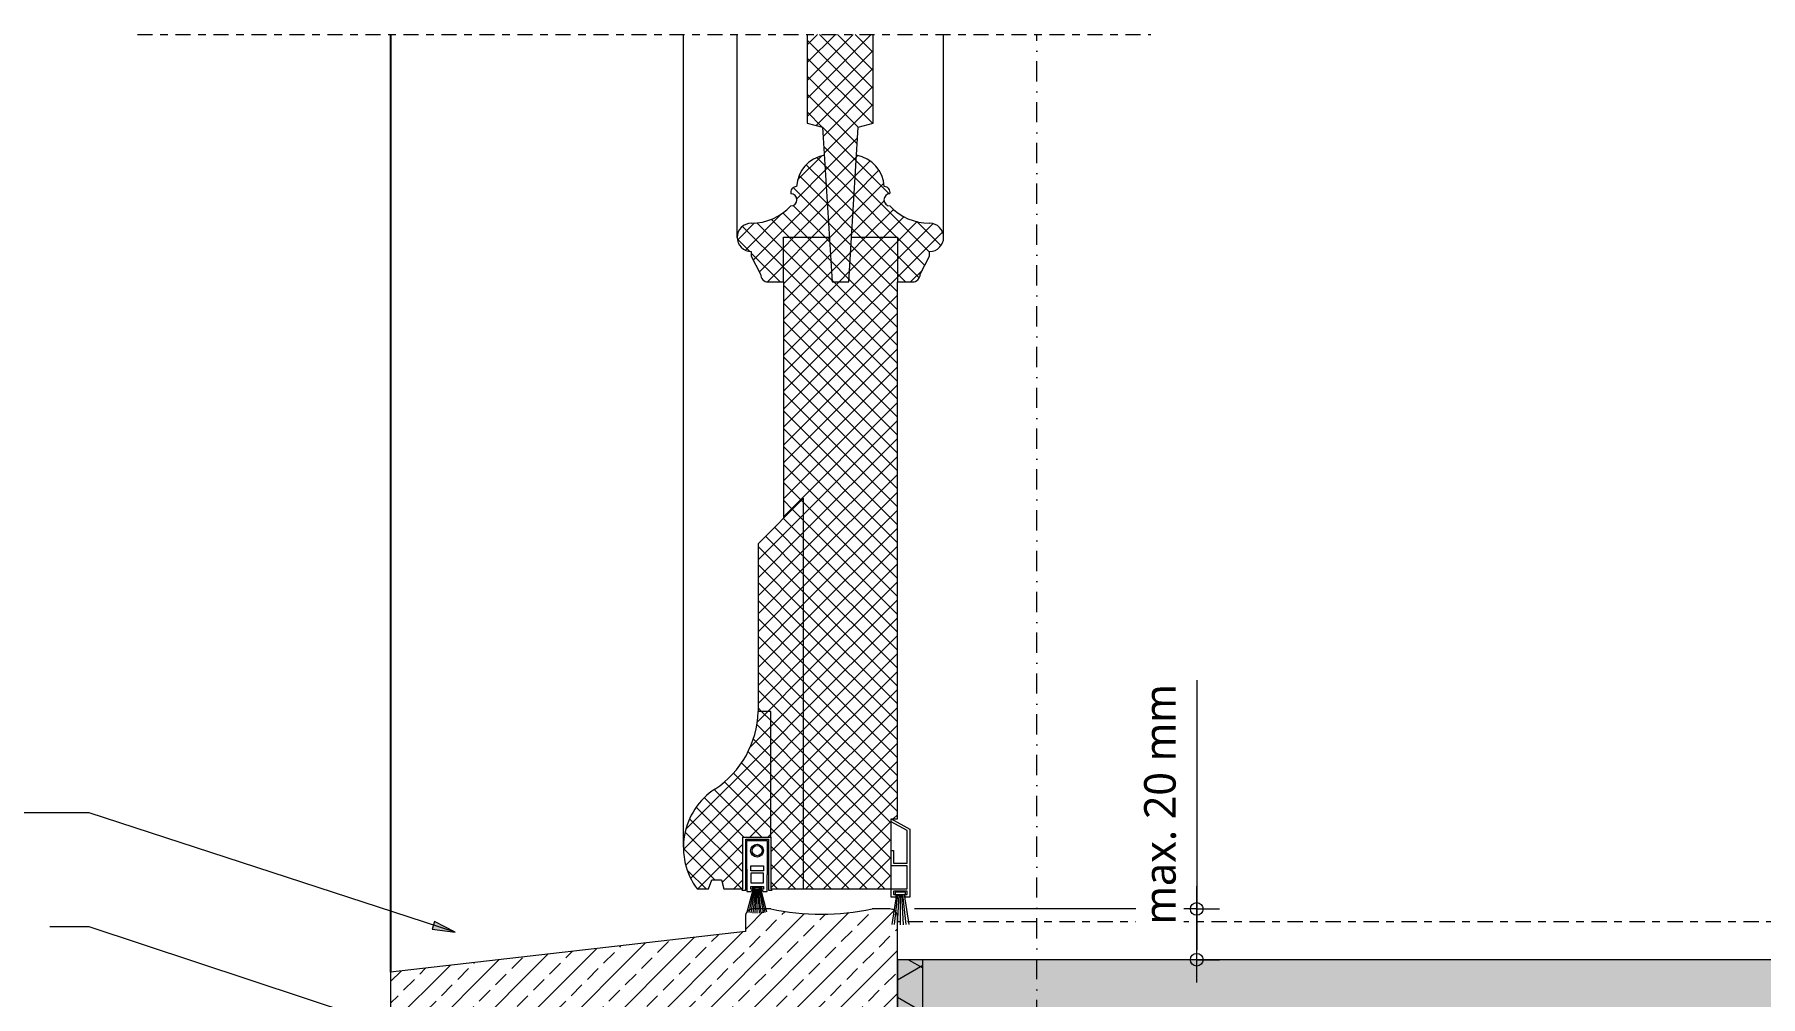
# Model space of a CAD drawing. Header units: millimetres. Extents: x -435 to 27166, y -19117 to 26500.
# Drawn here: x 7511 to 8192, y -2353 to -1973 of the extents above; entities that cross this region are included whole.
import ezdxf

# ---------------------------------------------------------------- set-up
doc = ezdxf.new("R2010")
doc.units = ezdxf.units.MM
doc.linetypes.add('MV_center', pattern=[15, 6, -3, 3, -3])
doc.linetypes.add('MV_stramien', pattern=[16, 8, -4, 0, -4])
for name, color, linetype, lineweight in [('A-ANNO-DIMS', 211, 'Continuous', 13), ('A-ANNO-DIMS-5', 211, 'Continuous', 13), ('A-DETL', 90, 'Continuous', 13), ('A-DETL-GENF', 92, 'Continuous', 18), ('G-ANNO-TEXT', 231, 'Continuous', 13)]:
    doc.layers.add(name, color=color, linetype=linetype, lineweight=lineweight)
doc.styles.add('Segoe UI_3', font='segoeui.ttf', dxfattribs={"height": 12.5})
doc.dimstyles.new('2_5_mm_1', dxfattribs={"dimscale": 304.8, "dimtxt": 13.092049, "dimasz": 0.016404, "dimexe": 0.029528, "dimexo": 0.0625, "dimgap": 0.014764, "dimtad": 1, "dimdec": 0, "dimzin": 0, "dimdsep": 46, "dimtxsty": 'Segoe UI_3', "dimblk1": 'DOTBLANK', "dimblk2": 'DOTBLANK', "dimsah": 1, "dimcen": 0.09, "dimdle": 0.029528, "dimazin": 0, "dimtfac": 1, "dimtdec": 4, "dimtix": 1, "dimtmove": 1, "dimatfit": 3, "dimfxl": 0.029528, "dimfxlon": 1, "dimtvp": 1, "dimtfill": 1, "dimtolj": 1, "dimtzin": 0, "dimarcsym": 2})
pattern_1 = [(45, (0, 0), (-3.535534, 3.535534), []), (135, (0, 0), (-3.535534, -3.535534), [])]

# ---------------------------------------------------------------- blocks, each defined once
blk = doc.blocks.new('42 isolatie - Type 1-3766314-Details Appartement')
at = {"layer": 'A-DETL-GENF'}
blk.add_hatch(color=256, dxfattribs=at).paths.add_polyline_path([(0.28, -0.8), (0.28, -10.8), (45.25, -10.8), (45.25, -0.8), (2.05, -0.8)])
at = {"layer": 'A-DETL-GENF', "lineweight": 13}
h = blk.add_hatch(dxfattribs=at)
h.set_pattern_fill('FP_89', color=256, style=0, pattern_type=2)
h.set_pattern_definition([(300, (-2375.531, -120.812), (-12.99038, -7.5), []), (240, (-2375.531, -120.812), (-12.99038, 7.5), [])])
h.paths.add_polyline_path([(0.28, -0.8), (0.28, -10.8), (45.25, -10.8), (45.25, -0.8), (2.05, -0.8)])
at = {"layer": 'A-DETL-GENF'}
for p, q in [((45.25, -0.8), (0.28, -0.8)), ((45.25, -10.8), (45.25, -0.8)), ((45.25, -10.8), (45.25, -0.8)), ((0.28, -10.8), (45.25, -10.8)), ((0.28, -10.8), (45.25, -10.8))]:
    blk.add_line(p, q, dxfattribs=at)
blk = doc.blocks.new('NLRS_00_DI_maskeer - Type 1-4234993-Details Appartement')
at = {"layer": 'A-DETL-GENF', "linetype": 'MV_center'}
blk.add_line((300, 0), (-100, 0), dxfattribs=at)
blk = doc.blocks.new('DIMBLOCK540-Details Appartement')
at = {"layer": 'A-ANNO-DIMS-5'}
for p, q in [((7969.95, -2227.97), (7969.95, -2334.37)), ((7969.95, -2347.22), (7969.95, -2309.19)), ((7969.95, -2318.19), (7858.51, -2318.19)), ((7969.95, -2318.19), (7978.95, -2318.19)), ((7969.95, -2334.37), (7969.95, -2328.2)), ((7969.95, -2338.22), (7960.95, -2338.22)), ((7969.95, -2338.22), (7978.95, -2338.22))]:
    blk.add_line(p, q, dxfattribs=at)
for centre in [(7969.95, -2318.19), (7969.95, -2338.22)]:
    blk.add_circle(centre, 2.5, dxfattribs=at)
at = {"layer": 'A-ANNO-DIMS-5', "color": 0, "insert": (7949.14, -2324.37), "char_height": 12.5, "width": 115.6861, "attachment_point": 1, "rotation": 90, "line_spacing_factor": 1.142579, "style": 'Segoe UI_3', "bg_fill": 3, "box_fill_scale": 1.25, "bg_fill_color": 9, "bg_fill_true_color": 13158600, "bg_fill_transparency": 0}
blk.add_mtext('max. 20 mm', dxfattribs=at)
blk = doc.blocks.new('_DotBlank')
at = {"color": 0, "linetype": 'ByBlock', "lineweight": -2}
blk.add_line((-0.5, 0), (-1, 0), dxfattribs=at)
blk.add_circle((0, 0), 0.5, dxfattribs=at)

msp = doc.modelspace()

# ---------------------------------------------------------------- hatches: boundary and pattern name
at = {"layer": 'A-DETL-GENF', "lineweight": 13}
h = msp.add_hatch(dxfattribs=at)
h.set_pattern_fill('FP_20', color=250, style=0, pattern_type=2)
h.set_pattern_definition(pattern_1)
h.paths.add_polyline_path([(7832.54, -2070.77), (7836.31, -2009.73), (7842.24, -2008.15), (7842.24, -1973.22), (7816.19, -1973.22), (7816.19, -2008.12), (7822.21, -2009.73), (7825.99, -2070.77)])
h = msp.add_hatch(dxfattribs=at)
h.set_pattern_fill('FP_20', color=250, style=0, pattern_type=2)
h.set_pattern_definition(pattern_1)
h.paths.add_polyline_path([(7857.76, -2070.82), (7858.54, -2070.72), (7859.26, -2070.42), (7859.88, -2069.94), (7860.36, -2069.32), (7860.66, -2068.6), (7860.76, -2067.82), (7864.45, -2060.69), (7864.45, -2058.81), (7865.89, -2058.62), (7867.23, -2058.06), (7868.39, -2057.17), (7869.27, -2056.02), (7869.83, -2054.68), (7870.02, -2053.23), (7869.83, -2051.79), (7869.27, -2050.45), (7868.39, -2049.29), (7867.23, -2048.41), (7865.89, -2047.85), (7864.45, -2047.66), (7860.09, -2047.21), (7855.92, -2045.87), (7852.11, -2043.71), (7848.83, -2040.81), (7848.21, -2040.73), (7847.64, -2040.49), (7847.14, -2040.11), (7846.77, -2039.62), (7846.53, -2039.04), (7846.45, -2038.43), (7846.53, -2037.81), (7846.77, -2037.24), (7847.14, -2036.74), (7847.64, -2036.37), (7848.21, -2036.13), (7848.83, -2036.05), (7848.89, -2035.45), (7848.79, -2034.86), (7848.55, -2034.31), (7848.17, -2033.85), (7847.69, -2033.49), (7847.14, -2033.27), (7846.54, -2033.2), (7846.08, -2030.26), (7844.97, -2027.51), (7843.27, -2025.08), (7841.07, -2023.09), (7838.48, -2021.64), (7835.63, -2020.82), (7833.62, -2053.19), (7851.76, -2053.19), (7851.76, -2070.82)])
h.paths.add_polyline_path([(7806.76, -2070.82), (7806.76, -2053.19), (7824.9, -2053.19), (7822.9, -2020.82), (7820.05, -2021.64), (7817.45, -2023.09), (7815.25, -2025.08), (7813.55, -2027.51), (7812.44, -2030.26), (7811.98, -2033.2), (7811.39, -2033.27), (7810.83, -2033.49), (7810.35, -2033.85), (7809.98, -2034.31), (7809.73, -2034.86), (7809.64, -2035.45), (7809.7, -2036.05), (7810.31, -2036.13), (7810.89, -2036.37), (7811.38, -2036.74), (7811.76, -2037.24), (7812, -2037.81), (7812.08, -2038.43), (7812, -2039.04), (7811.76, -2039.62), (7811.38, -2040.11), (7810.89, -2040.49), (7810.31, -2040.73), (7809.7, -2040.81), (7806.42, -2043.71), (7802.61, -2045.87), (7798.44, -2047.21), (7792.64, -2047.85), (7791.29, -2048.41), (7790.14, -2049.29), (7789.25, -2050.45), (7788.7, -2051.79), (7788.51, -2053.23), (7788.7, -2054.68), (7789.25, -2056.02), (7790.14, -2057.17), (7791.29, -2058.06), (7792.64, -2058.62), (7794.08, -2058.81), (7794.08, -2060.69), (7797.76, -2067.82), (7797.87, -2068.6), (7798.17, -2069.32), (7798.64, -2069.94), (7799.26, -2070.42), (7799.99, -2070.72), (7800.76, -2070.82)])
h = msp.add_hatch(dxfattribs=at)
h.set_pattern_fill('FP_20', color=250, style=0, pattern_type=2)
h.set_pattern_definition(pattern_1)
h.paths.add_polyline_path([(7849.26, -2310.19), (7849.26, -2282.69), (7851.76, -2282.69), (7851.76, -2053.19), (7833.62, -2053.19), (7832.54, -2070.77), (7825.99, -2070.77), (7824.9, -2053.19), (7806.76, -2053.19), (7806.76, -2164.15), (7814.76, -2156.15), (7814.76, -2310.19)])
h = msp.add_hatch(dxfattribs=at)
h.set_pattern_fill('FP_20', color=250, style=0, pattern_type=2)
h.set_pattern_definition(pattern_1)
h.paths.add_polyline_path([(7801.77, -2310.19), (7814.76, -2310.19), (7814.76, -2156.15), (7796.76, -2174.15), (7796.76, -2240.32), (7801.77, -2240.32), (7801.77, -2289.82)])
h = msp.add_hatch(dxfattribs=at)
h.set_pattern_fill('FP_20', color=250, style=0, pattern_type=2)
h.set_pattern_definition(pattern_1)
h.paths.add_polyline_path([(7777.26, -2310.32), (7778.54, -2306.7), (7782.3, -2306.7), (7783.27, -2310.32), (7790.76, -2310.32), (7790.76, -2289.82), (7801.77, -2289.82), (7801.77, -2240.32), (7796.76, -2240.32), (7796.37, -2244.88), (7795.44, -2249.3), (7793.98, -2253.61), (7792.01, -2257.71), (7789.56, -2261.55), (7786.66, -2265.06), (7783.39, -2268.17), (7779.71, -2270.91), (7774.81, -2275), (7770.98, -2280.12), (7768.44, -2285.99), (7767.33, -2292.29), (7767.71, -2298.67), (7769.55, -2304.79), (7772.76, -2310.32)])
h = msp.add_hatch(dxfattribs=at)
h.set_pattern_fill('FP_151', color=254, style=0, pattern_type=2)
h.set_pattern_definition([(45, (0, 0), (-8.531243, 8.531243), []), (45, (8.531, 0), (-8.531243, 8.531243), [6.033, -3.016])])
h.paths.add_polyline_path([(7661.74, -2383.19), (7661.91, -2381.89), (7662.41, -2380.69), (7663.21, -2379.65), (7664.24, -2378.86), (7665.45, -2378.36), (7666.74, -2378.19), (7668.04, -2378.36), (7669.24, -2378.86), (7670.28, -2379.65), (7671.07, -2380.69), (7671.57, -2381.89), (7671.74, -2383.19), (7730.76, -2383.19), (7730.85, -2382.54), (7731.1, -2381.94), (7731.49, -2381.42), (7732.01, -2381.02), (7732.61, -2380.77), (7733.26, -2380.69), (7733.91, -2380.77), (7734.51, -2381.02), (7735.03, -2381.42), (7735.43, -2381.94), (7735.68, -2382.54), (7735.76, -2383.19), (7745.26, -2383.19), (7745.35, -2382.54), (7745.6, -2381.94), (7745.99, -2381.42), (7746.51, -2381.02), (7747.11, -2380.77), (7747.76, -2380.69), (7748.41, -2380.77), (7749.01, -2381.02), (7749.53, -2381.42), (7749.93, -2381.94), (7750.18, -2382.54), (7750.26, -2383.19), (7759.76, -2383.19), (7759.85, -2382.54), (7760.1, -2381.94), (7760.49, -2381.42), (7761.01, -2381.02), (7761.61, -2380.77), (7762.26, -2380.69), (7762.91, -2380.77), (7763.51, -2381.02), (7764.03, -2381.42), (7764.43, -2381.94), (7764.68, -2382.54), (7764.76, -2383.19), (7774.26, -2383.19), (7774.35, -2382.54), (7774.6, -2381.94), (7774.99, -2381.42), (7775.51, -2381.02), (7776.11, -2380.77), (7776.76, -2380.69), (7777.41, -2380.77), (7778.01, -2381.02), (7778.53, -2381.42), (7778.93, -2381.94), (7779.18, -2382.54), (7779.26, -2383.19), (7788.76, -2383.19), (7788.85, -2382.54), (7789.1, -2381.94), (7789.49, -2381.42), (7790.01, -2381.02), (7790.61, -2380.77), (7791.26, -2380.69), (7791.91, -2380.77), (7792.51, -2381.02), (7793.03, -2381.42), (7793.43, -2381.94), (7793.68, -2382.54), (7793.76, -2383.19), (7803.26, -2383.19), (7803.35, -2382.54), (7803.6, -2381.94), (7803.99, -2381.42), (7804.51, -2381.02), (7805.11, -2380.77), (7805.76, -2380.69), (7806.41, -2380.77), (7807.01, -2381.02), (7807.53, -2381.42), (7807.93, -2381.94), (7808.18, -2382.54), (7808.26, -2383.19), (7817.76, -2383.19), (7817.85, -2382.54), (7818.1, -2381.94), (7818.49, -2381.42), (7819.01, -2381.02), (7819.61, -2380.77), (7820.26, -2380.69), (7820.91, -2380.77), (7821.51, -2381.02), (7822.03, -2381.42), (7822.43, -2381.94), (7822.68, -2382.54), (7822.76, -2383.19), (7832.26, -2383.19), (7832.35, -2382.54), (7832.6, -2381.94), (7832.99, -2381.42), (7833.51, -2381.02), (7834.11, -2380.77), (7834.76, -2380.69), (7835.41, -2380.77), (7836.01, -2381.02), (7836.53, -2381.42), (7836.93, -2381.94), (7837.18, -2382.54), (7837.26, -2383.19), (7846.76, -2383.19), (7846.85, -2382.54), (7847.1, -2381.94), (7847.49, -2381.42), (7848.01, -2381.02), (7848.61, -2380.77), (7849.26, -2380.69), (7849.91, -2380.77), (7850.51, -2381.02), (7851.03, -2381.42), (7851.45, -2381.99), (7851.68, -2382.54), (7851.76, -2383.19), (7851.76, -2321.19), (7851.66, -2320.41), (7851.36, -2319.69), (7850.88, -2319.07), (7850.26, -2318.59), (7849.54, -2318.29), (7848.76, -2318.19), (7841.76, -2318.19), (7835.09, -2319.32), (7828.43, -2320.01), (7821.76, -2320.23), (7815.09, -2320.01), (7808.43, -2319.32), (7801.76, -2318.19), (7794.76, -2318.19), (7793.98, -2318.29), (7793.26, -2318.59), (7792.64, -2319.07), (7792.16, -2319.69), (7791.86, -2320.41), (7791.76, -2321.19), (7791.75, -2327.14), (7651.74, -2343.19), (7651.74, -2383.19)])
h = msp.add_hatch(dxfattribs=at)
h.set_pattern_fill('FP_17', color=254, style=0, pattern_type=2)
h.set_pattern_definition([(0, (0, 0), (20.32, 5.08), [1.676, -13.564, 1.676, -13.564, -81.28]), (0, (0, 0), (20.32, 5.08), [-30.48, 1.676, -28.804, 1.676, -13.564, -35.56]), (0, (0, 0), (20.32, 5.08), [-76.2, 1.676, -8.484, 1.676, -23.724]), (120, (7.62, 2.54), (-14.559409, 15.0576362), [1.676, -13.564, 1.676, -13.564, -81.28]), (120, (7.62, 2.54), (-14.559409, 15.0576362), [-30.48, 1.676, -28.804, 1.676, -13.564, -35.56]), (120, (7.62, 2.54), (-14.559409, 15.0576362), [-76.2, 1.676, -8.484, 1.676, -23.724]), (240, (10.16, 12.7), (-5.760591, -20.1376362), [1.676, -13.564, 1.676, -13.564, -81.28]), (240, (10.16, 12.7), (-5.760591, -20.1376362), [-30.48, 1.676, -28.804, 1.676, -13.564, -35.56]), (240, (10.16, 12.7), (-5.760591, -20.1376362), [-76.2, 1.676, -8.484, 1.676, -23.724])])
h.paths.add_polyline_path([(7905.51, -2398.22), (8491.76, -2398.22), (8491.76, -2338.22), (7861.76, -2338.22), (7861.76, -2383.19), (7901.76, -2383.19), (7901.76, -2398.22), (7904.26, -2398.22)])
at = {"layer": 'G-ANNO-TEXT'}
msp.add_hatch(color=7, dxfattribs=at).paths.add_polyline_path([(7677.15, -2327.41), (7669.09, -2323.1), (7668.11, -2326.12)])

# ---------------------------------------------------------------- linework, layer by layer
at = {"layer": 'A-DETL', "lineweight": 25}
msp.add_line((7651.76, -2343.19), (7651.76, -1973.22), dxfattribs=at)
at = {"layer": 'A-DETL'}
for p, q in [((7767.29, -2293.87), (7767.29, -1973.22)), ((7788.51, -2053.23), (7788.51, -1973.22)), ((7870.02, -2053.23), (7870.02, -1973.22)), ((7849.26, -2283.83), (7849.26, -2282.69)), ((7849.26, -2282.69), (7856.61, -2286.69)), ((7855.61, -2287.28), (7849.26, -2283.83)), ((7855.61, -2300.19), (7855.61, -2287.28)), ((7856.61, -2286.69), (7856.61, -2313.49)), ((7791.89, -2310.81), (7791.89, -2290.69)), ((7791.89, -2290.69), (7800.89, -2290.69)), ((7792.39, -2302.5), (7792.39, -2291.19)), ((7792.39, -2291.19), (7800.39, -2291.19)), ((7800.39, -2291.19), (7800.39, -2304.69)), ((7800.39, -2291.19), (7800.39, -2304.69)), ((7800.89, -2290.69), (7800.89, -2310.81)), ((7849.26, -2301.19), (7849.26, -2295.19)), ((7849.26, -2295.19), (7850.26, -2295.19)), ((7850.26, -2295.19), (7850.26, -2300.19)), ((7792.39, -2302.5), (7792.39, -2304.5)), ((7793.89, -2301.19), (7798.89, -2301.19)), ((7793.89, -2303.19), (7793.89, -2301.19)), ((7798.89, -2301.19), (7798.89, -2303.19)), ((7855.61, -2301.19), (7849.26, -2301.19)), ((7850.26, -2300.19), (7855.61, -2300.19)), ((7855.61, -2310.19), (7855.61, -2301.19)), ((7792.39, -2304.5), (7792.39, -2311.37)), ((7798.89, -2303.19), (7793.89, -2303.19)), ((7798.89, -2304.06), (7793.89, -2304.06)), ((7793.89, -2304.06), (7793.89, -2307.87)), ((7793.89, -2307.87), (7798.89, -2307.87)), ((7793.89, -2310.37), (7793.89, -2309.37)), ((7793.89, -2309.37), (7798.89, -2309.37)), ((7798.89, -2307.87), (7798.89, -2304.06)), ((7798.89, -2309.37), (7798.89, -2310.37)), ((7800.39, -2311.37), (7800.39, -2304.69)), ((7790.39, -2310.81), (7791.89, -2310.81)), ((7792.39, -2311.37), (7793.89, -2311.37)), ((7792.51, -2319.36), (7794.97, -2310.18)), ((7793.27, -2319.54), (7795.25, -2310.25)), ((7793.89, -2311.37), (7794.89, -2310.37)), ((7794.89, -2310.37), (7793.89, -2310.37)), ((7794.05, -2319.69), (7795.53, -2310.3)), ((7794.39, -2309.87), (7798.39, -2309.87)), ((7794.82, -2319.79), (7795.82, -2310.34)), ((7795.61, -2319.85), (7796.11, -2310.36)), ((7796.39, -2319.87), (7796.39, -2310.37)), ((7796.68, -2310.36), (7797.18, -2319.85)), ((7797.96, -2319.79), (7796.97, -2310.34)), ((7797.25, -2310.3), (7798.74, -2319.69)), ((7799.51, -2319.54), (7797.54, -2310.25)), ((7800.27, -2319.36), (7797.81, -2310.18)), ((7797.89, -2310.37), (7798.89, -2311.37)), ((7798.89, -2310.37), (7797.89, -2310.37)), ((7798.89, -2311.37), (7800.39, -2311.37)), ((7800.89, -2310.81), (7802.39, -2310.81)), ((7849.26, -2313.49), (7849.26, -2310.19)), ((7849.26, -2310.19), (7855.61, -2310.19)), ((7850.96, -2313.49), (7849.26, -2313.49)), ((7851.44, -2312.43), (7849.56, -2324.29)), ((7855.61, -2311.19), (7850.26, -2311.19)), ((7850.26, -2311.19), (7850.26, -2312.49)), ((7850.26, -2312.49), (7851.26, -2312.49)), ((7850.68, -2324.37), (7851.94, -2312.43)), ((7855.01, -2311.63), (7850.86, -2311.63)), ((7850.86, -2311.63), (7850.86, -2312.43)), ((7850.86, -2312.43), (7855.01, -2312.43)), ((7851.26, -2312.49), (7850.96, -2313.49)), ((7851.81, -2324.42), (7852.44, -2312.43)), ((7852.94, -2324.43), (7852.94, -2312.43)), ((7853.44, -2312.43), (7854.06, -2324.42)), ((7855.19, -2324.37), (7853.94, -2312.43)), ((7854.44, -2312.43), (7856.31, -2324.29)), ((7854.91, -2313.49), (7854.61, -2312.49)), ((7854.61, -2312.49), (7855.61, -2312.49)), ((7856.61, -2313.49), (7854.91, -2313.49)), ((7855.01, -2312.43), (7855.01, -2311.63)), ((7855.61, -2312.49), (7855.61, -2311.19))]:
    msp.add_line(p, q, dxfattribs=at)
at = {"layer": 'A-DETL', "lineweight": 18}
for p, q in [((7816.19, -1973.22), (7816.19, -2008.12)), ((7842.24, -2008.15), (7842.24, -1973.22)), ((7816.19, -2008.12), (7822.21, -2009.73)), ((7822.21, -2009.73), (7825.99, -2070.77)), ((7832.54, -2070.77), (7836.31, -2009.73)), ((7836.31, -2009.73), (7842.24, -2008.15)), ((7806.76, -2053.19), (7824.9, -2053.19)), ((7806.76, -2070.82), (7806.76, -2053.19)), ((7833.62, -2053.19), (7851.76, -2053.19)), ((7851.76, -2053.19), (7851.76, -2070.82)), ((7794.08, -2058.81), (7794.08, -2060.69)), ((7794.08, -2060.69), (7797.76, -2067.82)), ((7860.76, -2067.82), (7864.45, -2060.69)), ((7864.45, -2060.69), (7864.45, -2058.81)), ((7800.76, -2070.82), (7806.76, -2070.82)), ((7806.76, -2070.82), (7806.76, -2164.15)), ((7825.99, -2070.77), (7832.54, -2070.77)), ((7851.76, -2282.69), (7851.76, -2070.82)), ((7851.76, -2070.82), (7857.76, -2070.82)), ((7814.76, -2156.15), (7796.76, -2174.15)), ((7814.76, -2310.19), (7814.76, -2156.15)), ((7796.76, -2174.15), (7796.76, -2240.32)), ((7801.77, -2240.32), (7796.76, -2240.32)), ((7801.77, -2289.82), (7801.77, -2240.32)), ((7849.26, -2310.19), (7849.26, -2282.69)), ((7849.26, -2282.69), (7851.76, -2282.69)), ((7790.76, -2289.82), (7801.77, -2289.82)), ((7790.76, -2310.32), (7790.76, -2289.82)), ((7801.77, -2289.82), (7801.77, -2310.19)), ((7777.26, -2310.32), (7778.54, -2306.7)), ((7778.54, -2306.7), (7782.3, -2306.7)), ((7782.3, -2306.7), (7783.27, -2310.32)), ((7772.76, -2310.32), (7777.26, -2310.32)), ((7783.27, -2310.32), (7790.76, -2310.32)), ((7801.77, -2310.19), (7814.76, -2310.19)), ((7814.76, -2310.19), (7849.26, -2310.19)), ((7791.76, -2321.19), (7791.76, -2327.14)), ((7801.76, -2318.19), (7794.76, -2318.19)), ((7848.76, -2318.19), (7841.76, -2318.19)), ((7851.76, -2383.19), (7851.76, -2321.19)), ((7791.76, -2327.14), (7651.74, -2343.19)), ((7651.74, -2343.19), (7651.74, -2383.19)), ((8491.76, -2338.22), (7861.76, -2338.22))]:
    msp.add_line(p, q, dxfattribs=at)
at = {"layer": 'A-DETL', "linetype": 'MV_stramien', "lineweight": 18}
msp.add_line((7906.76, -3408.54), (7906.76, -1973.22), dxfattribs=at)
at = {"layer": 'A-DETL', "linetype": 'MV_center', "lineweight": 18}
msp.add_line((8491.76, -2323.22), (7851.87, -2323.22), dxfattribs=at)
at = {"layer": 'A-DETL'}
for centre, radius in [((7796.36, -2295.2), 2.54), ((7796.39, -2295.19), 2)]:
    msp.add_circle(centre, radius, dxfattribs=at)
at = {"layer": 'A-DETL', "lineweight": 18}
for centre, radius, start, end in [((7825.1, -2033.76), 13.12, 99.63858, 177.54288), ((7833.43, -2033.76), 13.12, 2.45712, 80.36142), ((7811.97, -2035.53), 2.33, 89.63652, 192.96306), ((7809.7, -2038.43), 2.38, 270, 90), ((7848.83, -2038.43), 2.38, 90, 270), ((7846.56, -2035.53), 2.33, 347.03694, 90.36348), ((7794.08, -2026.44), 21.22, 270, 317.38531), ((7864.45, -2026.44), 21.22, 222.61469, 270), ((7794.08, -2053.23), 5.57, 90, 270), ((7864.45, -2053.23), 5.57, 270, 90), ((7800.76, -2067.82), 3, 180, 270), ((7857.76, -2067.82), 3, 270, 360), ((7759.11, -2239.38), 37.67, 303.16058, 358.56941), ((7794.72, -2293.87), 27.43, 123.16058, 216.83942), ((7794.76, -2321.19), 3, 90, 180), ((7821.76, -2221.37), 98.86, 258.32837, 281.67163), ((7848.76, -2321.19), 3, 0, 90)]:
    msp.add_arc(centre, radius, start, end, dxfattribs=at)
at = {"layer": 'G-ANNO-TEXT', "color": 250}
for p, q in [((7532.74, -2280.29), (7473.6, -2280.29)), ((7677.15, -2327.41), (7532.74, -2280.29)), ((7669.09, -2323.1), (7668.11, -2326.12)), ((7677.15, -2327.41), (7669.09, -2323.1)), ((7517.6, -2325.29), (7517.26, -2325.29)), ((7532.74, -2325.29), (7517.6, -2325.29)), ((7697.19, -2379.58), (7532.74, -2325.29)), ((7668.11, -2326.12), (7677.15, -2327.41))]:
    msp.add_line(p, q, dxfattribs=at)

# ---------------------------------------------------------------- block references
at = {"layer": 'A-DETL-GENF', "linetype": 'MV_center', "rotation": 180}
msp.add_blockref('NLRS_00_DI_maskeer - Type 1-4234993-Details Appartement', (7851.76, -1973.22), dxfattribs=at)
at = {"layer": 'A-DETL-GENF', "rotation": 90}
msp.add_blockref('42 isolatie - Type 1-3766314-Details Appartement', (7850.96, -2383.47), dxfattribs=at)

# ---------------------------------------------------------------- next in the draw order: dimensions: what is measured, and where the dimension line sits
at = {"layer": 'A-ANNO-DIMS'}
dim = msp.add_linear_dim(base=(7969.95, -2318.19), p1=(7960.95, -2338.22), p2=(7858.51, -2318.19), angle=90, text='max. 20 mm', dimstyle='2_5_mm_1', override={"dimpost": '<>', "dimfxl": 104.37314}, dxfattribs=at)
dim.commit()
dim.dimension.update_dxf_attribs({"geometry": 'DIMBLOCK540-Details Appartement', "text_midpoint": (7957.47, -2266.53), "dimtype": 160, "text_rotation": 90})

doc.saveas('drawing.dxf')
